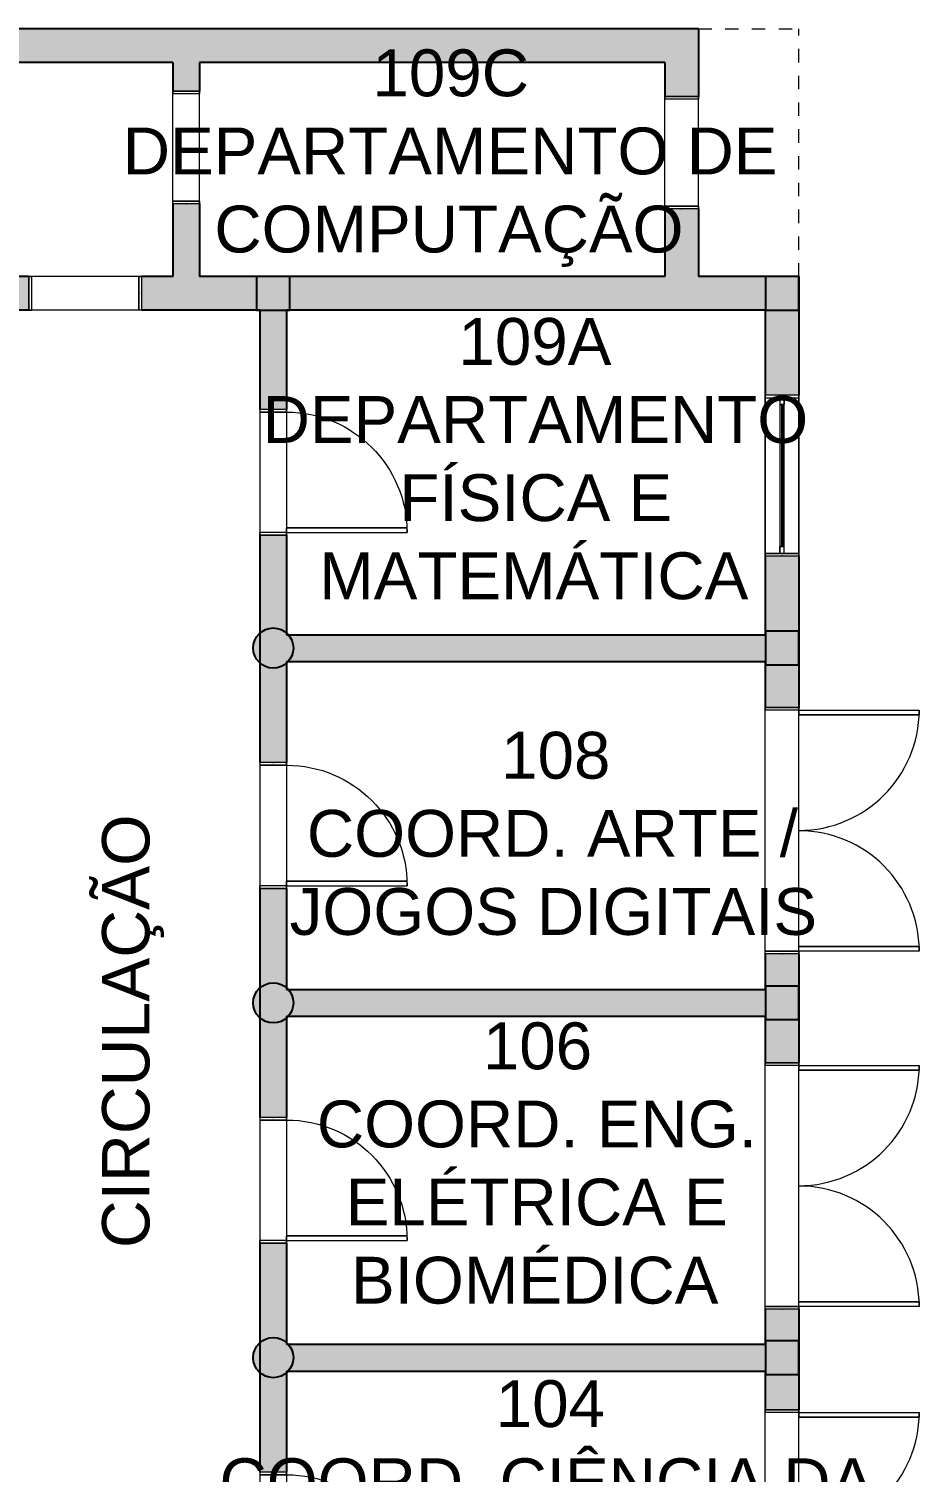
# Model space of a CAD drawing. Header units: metres. Extents: x 512 to 829, y -209 to 245.
# Drawn here: x 654.21 to 660.86, y -84.23 to -73.45 of the extents above; entities that cross this region are included whole.
import ezdxf

# ---------------------------------------------------------------- set-up
doc = ezdxf.new("R2010")
doc.units = ezdxf.units.M
doc.header["$LTSCALE"] = 0.508
doc.set_wipeout_variables(frame=1)
doc.header["$PDSIZE"] = -2
doc.linetypes.add('STYLE_01', pattern=[0.073819, 0.049213, -0.024606])
for name, color, linetype, lineweight in [('AMB-NOVOS', 10, 'Continuous', 15), ('None', 7, 'Continuous', 5), ('NãoImprimir', 7, 'Continuous', 5), ('Peitoris', 2, 'Continuous', 5), ('PONTILHADO', 2, 'STYLE_01', 15), ('Telhado-Princ', 7, 'Continuous', 5), ('TEXTO', 7, 'Continuous', 15)]:
    doc.layers.add(name, color=color, linetype=linetype, lineweight=lineweight)
doc.styles.add('Arial', font='arial.ttf')

# ---------------------------------------------------------------- blocks, each defined once
blk = doc.blocks.new('Grupo-5693')
at = {"layer": 'None', "color": 7, "linetype": 'Continuous', "lineweight": 5}
for p, q in [((-0.42, 0.125), (-0.42, -0.125)), ((0.42, 0.125), (0.42, -0.125))]:
    blk.add_line(p, q, dxfattribs=at)
blk = doc.blocks.new('Grupo-5694')
at = {"layer": 'None', "color": 7, "linetype": 'Continuous', "lineweight": 5}
for points in [[(-0.42, 0.125), (-0.4, 0.125), (-0.4, -0.125), (-0.42, -0.125)], [(0.4, 0.125), (0.42, 0.125), (0.42, -0.125), (0.4, -0.125)]]:
    blk.add_lwpolyline(points, close=True, dxfattribs=at)
blk = doc.blocks.new('Grupo-5695')
at = {"layer": 'None', "color": 7, "linetype": 'Continuous', "lineweight": 5}
for p, q in [((-0.42, 0.125), (-0.4, 0.125)), ((-0.4, 0.125), (-0.4, -0.125)), ((0.42, 0.125), (0.4, 0.125)), ((0.4, 0.125), (0.4, -0.125)), ((-0.42, -0.125), (-0.4, -0.125)), ((0.42, -0.125), (0.4, -0.125))]:
    blk.add_line(p, q, dxfattribs=at)
at = {"layer": 'None', "color": 7}
for name in ['Grupo-5693', 'Grupo-5694']:
    blk.add_blockref(name, (0, 0), dxfattribs=at)
blk = doc.blocks.new('Grupo-5696')
at = {"layer": 'None', "color": 7, "linetype": 'Continuous', "lineweight": 5}
for p, q in [((0.42, 0.125), (-0.42, 0.125)), ((0.42, -0.125), (-0.42, -0.125))]:
    blk.add_line(p, q, dxfattribs=at)
blk = doc.blocks.new('Door (2D)-206')
at = {"layer": 'NãoImprimir', "color": 7, "linetype": 'Continuous', "lineweight": 5}
for p in [(-0.42, 0), (0.42, 0)]:
    blk.add_point(p, dxfattribs=at)
at = {"layer": 'None', "color": 7}
blk.add_blockref('Grupo-5695', (0, 0), dxfattribs=at)
at = {"layer": 'Telhado-Princ', "color": 7}
blk.add_blockref('Grupo-5696', (0, 0), dxfattribs=at)
blk = doc.blocks.new('Grupo-5705')
at = {"layer": 'None', "color": 7, "linetype": 'Continuous', "lineweight": 5}
for p, q in [((-0.47, 0.1), (-0.47, -0.1)), ((0.47, 0.1), (0.47, -0.1))]:
    blk.add_line(p, q, dxfattribs=at)
blk = doc.blocks.new('Grupo-5706')
at = {"layer": 'None', "color": 7, "linetype": 'Continuous', "lineweight": 5}
for points in [[(-0.47, 0.1), (-0.45, 0.1), (-0.45, -0.1), (-0.47, -0.1)], [(0.45, 0.1), (0.47, 0.1), (0.47, -0.1), (0.45, -0.1)]]:
    blk.add_lwpolyline(points, close=True, dxfattribs=at)
blk = doc.blocks.new('Grupo-5707')
at = {"layer": 'None', "color": 7, "linetype": 'Continuous', "lineweight": 5}
for p, q in [((-0.47, 0.1), (-0.45, 0.1)), ((-0.45, 0.1), (-0.45, -0.1)), ((0.47, 0.1), (0.45, 0.1)), ((0.45, 0.1), (0.45, -0.1)), ((-0.47, -0.1), (-0.45, -0.1)), ((0.47, -0.1), (0.45, -0.1))]:
    blk.add_line(p, q, dxfattribs=at)
at = {"layer": 'None', "color": 7}
for name in ['Grupo-5705', 'Grupo-5706']:
    blk.add_blockref(name, (0, 0), dxfattribs=at)
blk = doc.blocks.new('Grupo-5708')
at = {"layer": 'None', "color": 7, "linetype": 'Continuous', "lineweight": 5}
blk.add_arc((-0.45, 0.1), 0.9, 0, 90, dxfattribs=at)
blk = doc.blocks.new('Grupo-5709')
at = {"layer": 'None', "color": 7, "linetype": 'Continuous', "lineweight": 5}
blk.add_lwpolyline([(-0.45, 0.1), (-0.45, 1), (-0.415, 1), (-0.415, 0.1)], close=True, dxfattribs=at)
blk = doc.blocks.new('Grupo-5710')
at = {"layer": 'None', "color": 7, "linetype": 'Continuous', "lineweight": 5}
for p, q in [((-0.45, 0.1), (-0.45, 1)), ((-0.45, 1), (-0.415, 1)), ((-0.415, 0.1), (-0.415, 1)), ((-0.45, 0.1), (-0.415, 0.1))]:
    blk.add_line(p, q, dxfattribs=at)
at = {"layer": 'None', "color": 7}
blk.add_blockref('Grupo-5709', (0, 0), dxfattribs=at)
blk = doc.blocks.new('Grupo-5711')
at = {"layer": 'Peitoris', "color": 7}
blk.add_blockref('Grupo-5710', (0, 0), dxfattribs=at)
blk = doc.blocks.new('Grupo-5712')
at = {"layer": 'None', "color": 7, "linetype": 'Continuous', "lineweight": 5}
for p, q in [((0.47, 0.1), (-0.47, 0.1)), ((0.47, -0.1), (-0.47, -0.1))]:
    blk.add_line(p, q, dxfattribs=at)
blk = doc.blocks.new('Door (2D)-208')
at = {"layer": 'NãoImprimir', "color": 7, "linetype": 'Continuous', "lineweight": 5}
for p in [(-0.47, 0), (0.47, 0)]:
    blk.add_point(p, dxfattribs=at)
at = {"layer": 'None', "color": 7}
for name in ['Grupo-5711', 'Grupo-5707']:
    blk.add_blockref(name, (0, 0), dxfattribs=at)
at = {"layer": 'Peitoris', "color": 7}
blk.add_blockref('Grupo-5708', (0, 0), dxfattribs=at)
at = {"layer": 'Telhado-Princ', "color": 7}
blk.add_blockref('Grupo-5712', (0, 0), dxfattribs=at)
blk = doc.blocks.new('Grupo-5713')
at = {"layer": 'None', "color": 7, "linetype": 'Continuous', "lineweight": 5}
for p, q in [((-0.47, 0.1), (-0.47, -0.1)), ((0.47, 0.1), (0.47, -0.1))]:
    blk.add_line(p, q, dxfattribs=at)
blk = doc.blocks.new('Grupo-5714')
at = {"layer": 'None', "color": 7, "linetype": 'Continuous', "lineweight": 5}
for points in [[(-0.47, 0.1), (-0.45, 0.1), (-0.45, -0.1), (-0.47, -0.1)], [(0.45, 0.1), (0.47, 0.1), (0.47, -0.1), (0.45, -0.1)]]:
    blk.add_lwpolyline(points, close=True, dxfattribs=at)
blk = doc.blocks.new('Grupo-5715')
at = {"layer": 'None', "color": 7, "linetype": 'Continuous', "lineweight": 5}
for p, q in [((-0.47, 0.1), (-0.45, 0.1)), ((-0.45, 0.1), (-0.45, -0.1)), ((0.47, 0.1), (0.45, 0.1)), ((0.45, 0.1), (0.45, -0.1)), ((-0.47, -0.1), (-0.45, -0.1)), ((0.47, -0.1), (0.45, -0.1))]:
    blk.add_line(p, q, dxfattribs=at)
at = {"layer": 'None', "color": 7}
for name in ['Grupo-5713', 'Grupo-5714']:
    blk.add_blockref(name, (0, 0), dxfattribs=at)
blk = doc.blocks.new('Grupo-5716')
at = {"layer": 'None', "color": 7, "linetype": 'Continuous', "lineweight": 5}
blk.add_arc((-0.45, 0.1), 0.9, 0, 90, dxfattribs=at)
blk = doc.blocks.new('Grupo-5717')
at = {"layer": 'None', "color": 7, "linetype": 'Continuous', "lineweight": 5}
blk.add_lwpolyline([(-0.45, 0.1), (-0.45, 1), (-0.415, 1), (-0.415, 0.1)], close=True, dxfattribs=at)
blk = doc.blocks.new('Grupo-5718')
at = {"layer": 'None', "color": 7, "linetype": 'Continuous', "lineweight": 5}
for p, q in [((-0.45, 0.1), (-0.45, 1)), ((-0.45, 1), (-0.415, 1)), ((-0.415, 0.1), (-0.415, 1)), ((-0.45, 0.1), (-0.415, 0.1))]:
    blk.add_line(p, q, dxfattribs=at)
at = {"layer": 'None', "color": 7}
blk.add_blockref('Grupo-5717', (0, 0), dxfattribs=at)
blk = doc.blocks.new('Grupo-5719')
at = {"layer": 'Peitoris', "color": 7}
blk.add_blockref('Grupo-5718', (0, 0), dxfattribs=at)
blk = doc.blocks.new('Grupo-5720')
at = {"layer": 'None', "color": 7, "linetype": 'Continuous', "lineweight": 5}
for p, q in [((0.47, 0.1), (-0.47, 0.1)), ((0.47, -0.1), (-0.47, -0.1))]:
    blk.add_line(p, q, dxfattribs=at)
blk = doc.blocks.new('Door (2D)-209')
at = {"layer": 'NãoImprimir', "color": 7, "linetype": 'Continuous', "lineweight": 5}
for p in [(-0.47, 0), (0.47, 0)]:
    blk.add_point(p, dxfattribs=at)
at = {"layer": 'None', "color": 7}
for name in ['Grupo-5719', 'Grupo-5715']:
    blk.add_blockref(name, (0, 0), dxfattribs=at)
at = {"layer": 'Peitoris', "color": 7}
blk.add_blockref('Grupo-5716', (0, 0), dxfattribs=at)
at = {"layer": 'Telhado-Princ', "color": 7}
blk.add_blockref('Grupo-5720', (0, 0), dxfattribs=at)
blk = doc.blocks.new('Grupo-5721')
at = {"layer": 'None', "color": 7, "linetype": 'Continuous', "lineweight": 5}
for p, q in [((-0.47, 0.1), (-0.47, -0.1)), ((0.47, 0.1), (0.47, -0.1))]:
    blk.add_line(p, q, dxfattribs=at)
blk = doc.blocks.new('Grupo-5722')
at = {"layer": 'None', "color": 7, "linetype": 'Continuous', "lineweight": 5}
for points in [[(-0.47, 0.1), (-0.45, 0.1), (-0.45, -0.1), (-0.47, -0.1)], [(0.45, 0.1), (0.47, 0.1), (0.47, -0.1), (0.45, -0.1)]]:
    blk.add_lwpolyline(points, close=True, dxfattribs=at)
blk = doc.blocks.new('Grupo-5723')
at = {"layer": 'None', "color": 7, "linetype": 'Continuous', "lineweight": 5}
for p, q in [((-0.47, 0.1), (-0.45, 0.1)), ((-0.45, 0.1), (-0.45, -0.1)), ((0.47, 0.1), (0.45, 0.1)), ((0.45, 0.1), (0.45, -0.1)), ((-0.47, -0.1), (-0.45, -0.1)), ((0.47, -0.1), (0.45, -0.1))]:
    blk.add_line(p, q, dxfattribs=at)
at = {"layer": 'None', "color": 7}
for name in ['Grupo-5721', 'Grupo-5722']:
    blk.add_blockref(name, (0, 0), dxfattribs=at)
blk = doc.blocks.new('Grupo-5724')
at = {"layer": 'None', "color": 7, "linetype": 'Continuous', "lineweight": 5}
blk.add_arc((-0.45, 0.1), 0.9, 0, 90, dxfattribs=at)
blk = doc.blocks.new('Grupo-5725')
at = {"layer": 'None', "color": 7, "linetype": 'Continuous', "lineweight": 5}
blk.add_lwpolyline([(-0.45, 0.1), (-0.45, 1), (-0.415, 1), (-0.415, 0.1)], close=True, dxfattribs=at)
blk = doc.blocks.new('Grupo-5726')
at = {"layer": 'None', "color": 7, "linetype": 'Continuous', "lineweight": 5}
for p, q in [((-0.45, 0.1), (-0.45, 1)), ((-0.45, 1), (-0.415, 1)), ((-0.415, 0.1), (-0.415, 1)), ((-0.45, 0.1), (-0.415, 0.1))]:
    blk.add_line(p, q, dxfattribs=at)
at = {"layer": 'None', "color": 7}
blk.add_blockref('Grupo-5725', (0, 0), dxfattribs=at)
blk = doc.blocks.new('Grupo-5727')
at = {"layer": 'Peitoris', "color": 7}
blk.add_blockref('Grupo-5726', (0, 0), dxfattribs=at)
blk = doc.blocks.new('Grupo-5728')
at = {"layer": 'None', "color": 7, "linetype": 'Continuous', "lineweight": 5}
for p, q in [((0.47, 0.1), (-0.47, 0.1)), ((0.47, -0.1), (-0.47, -0.1))]:
    blk.add_line(p, q, dxfattribs=at)
blk = doc.blocks.new('Door (2D)-210')
at = {"layer": 'NãoImprimir', "color": 7, "linetype": 'Continuous', "lineweight": 5}
for p in [(-0.47, 0), (0.47, 0)]:
    blk.add_point(p, dxfattribs=at)
at = {"layer": 'None', "color": 7}
for name in ['Grupo-5727', 'Grupo-5723']:
    blk.add_blockref(name, (0, 0), dxfattribs=at)
at = {"layer": 'Peitoris', "color": 7}
blk.add_blockref('Grupo-5724', (0, 0), dxfattribs=at)
at = {"layer": 'Telhado-Princ', "color": 7}
blk.add_blockref('Grupo-5728', (0, 0), dxfattribs=at)
blk = doc.blocks.new('Grupo-5737')
at = {"layer": 'None', "color": 7, "linetype": 'Continuous', "lineweight": 5}
for p, q in [((-0.47, 0.1), (-0.47, -0.1)), ((0.47, 0.1), (0.47, -0.1))]:
    blk.add_line(p, q, dxfattribs=at)
blk = doc.blocks.new('Grupo-5738')
at = {"layer": 'None', "color": 7, "linetype": 'Continuous', "lineweight": 5}
for points in [[(-0.47, 0.1), (-0.45, 0.1), (-0.45, -0.1), (-0.47, -0.1)], [(0.45, 0.1), (0.47, 0.1), (0.47, -0.1), (0.45, -0.1)]]:
    blk.add_lwpolyline(points, close=True, dxfattribs=at)
blk = doc.blocks.new('Grupo-5739')
at = {"layer": 'None', "color": 7, "linetype": 'Continuous', "lineweight": 5}
for p, q in [((-0.47, 0.1), (-0.45, 0.1)), ((-0.45, 0.1), (-0.45, -0.1)), ((0.47, 0.1), (0.45, 0.1)), ((0.45, 0.1), (0.45, -0.1)), ((-0.47, -0.1), (-0.45, -0.1)), ((0.47, -0.1), (0.45, -0.1))]:
    blk.add_line(p, q, dxfattribs=at)
at = {"layer": 'None', "color": 7}
for name in ['Grupo-5737', 'Grupo-5738']:
    blk.add_blockref(name, (0, 0), dxfattribs=at)
blk = doc.blocks.new('Grupo-5740')
at = {"layer": 'None', "color": 7, "linetype": 'Continuous', "lineweight": 5}
blk.add_arc((-0.45, 0.1), 0.9, 0, 90, dxfattribs=at)
blk = doc.blocks.new('Grupo-5741')
at = {"layer": 'None', "color": 7, "linetype": 'Continuous', "lineweight": 5}
blk.add_lwpolyline([(-0.45, 0.1), (-0.45, 1), (-0.415, 1), (-0.415, 0.1)], close=True, dxfattribs=at)
blk = doc.blocks.new('Grupo-5742')
at = {"layer": 'None', "color": 7, "linetype": 'Continuous', "lineweight": 5}
for p, q in [((-0.45, 0.1), (-0.45, 1)), ((-0.45, 1), (-0.415, 1)), ((-0.415, 0.1), (-0.415, 1)), ((-0.45, 0.1), (-0.415, 0.1))]:
    blk.add_line(p, q, dxfattribs=at)
at = {"layer": 'None', "color": 7}
blk.add_blockref('Grupo-5741', (0, 0), dxfattribs=at)
blk = doc.blocks.new('Grupo-5743')
at = {"layer": 'Peitoris', "color": 7}
blk.add_blockref('Grupo-5742', (0, 0), dxfattribs=at)
blk = doc.blocks.new('Grupo-5744')
at = {"layer": 'None', "color": 7, "linetype": 'Continuous', "lineweight": 5}
for p, q in [((0.47, 0.1), (-0.47, 0.1)), ((0.47, -0.1), (-0.47, -0.1))]:
    blk.add_line(p, q, dxfattribs=at)
blk = doc.blocks.new('Door (2D)-212')
at = {"layer": 'NãoImprimir', "color": 7, "linetype": 'Continuous', "lineweight": 5}
for p in [(-0.47, 0), (0.47, 0)]:
    blk.add_point(p, dxfattribs=at)
at = {"layer": 'None', "color": 7}
for name in ['Grupo-5743', 'Grupo-5739']:
    blk.add_blockref(name, (0, 0), dxfattribs=at)
at = {"layer": 'Peitoris', "color": 7}
blk.add_blockref('Grupo-5740', (0, 0), dxfattribs=at)
at = {"layer": 'Telhado-Princ', "color": 7}
blk.add_blockref('Grupo-5744', (0, 0), dxfattribs=at)
blk = doc.blocks.new('Grupo-5993')
at = {"layer": 'None', "color": 7, "linetype": 'Continuous', "lineweight": 5}
for p, q in [((-0.92, 0.125), (-0.92, -0.125)), ((0.92, 0.125), (0.92, -0.125))]:
    blk.add_line(p, q, dxfattribs=at)
blk = doc.blocks.new('Grupo-5994')
at = {"layer": 'None', "color": 7, "linetype": 'Continuous', "lineweight": 5}
for points in [[(-0.92, 0.125), (-0.9, 0.125), (-0.9, -0.125), (-0.92, -0.125)], [(0.9, 0.125), (0.92, 0.125), (0.92, -0.125), (0.9, -0.125)]]:
    blk.add_lwpolyline(points, close=True, dxfattribs=at)
blk = doc.blocks.new('Grupo-5995')
at = {"layer": 'None', "color": 7, "linetype": 'Continuous', "lineweight": 5}
for p, q in [((-0.92, 0.125), (-0.9, 0.125)), ((-0.9, 0.125), (-0.9, -0.125)), ((0.92, 0.125), (0.9, 0.125)), ((0.9, 0.125), (0.9, -0.125)), ((-0.92, -0.125), (-0.9, -0.125)), ((0.92, -0.125), (0.9, -0.125))]:
    blk.add_line(p, q, dxfattribs=at)
at = {"layer": 'None', "color": 7}
for name in ['Grupo-5993', 'Grupo-5994']:
    blk.add_blockref(name, (0, 0), dxfattribs=at)
blk = doc.blocks.new('Grupo-5996')
at = {"layer": 'None', "color": 7, "linetype": 'Continuous', "lineweight": 5}
blk.add_arc((-0.9, 0.125), 0.899, 0, 90, dxfattribs=at)
blk = doc.blocks.new('Grupo-5997')
at = {"layer": 'None', "color": 7, "linetype": 'Continuous', "lineweight": 5}
blk.add_lwpolyline([(-0.9, 0.125), (-0.9, 1.02375), (-0.865, 1.02375), (-0.865, 0.125)], close=True, dxfattribs=at)
blk = doc.blocks.new('Grupo-5998')
at = {"layer": 'None', "color": 7, "linetype": 'Continuous', "lineweight": 5}
for p, q in [((-0.9, 0.125), (-0.9, 1.02375)), ((-0.9, 1.02375), (-0.865, 1.02375)), ((-0.865, 0.125), (-0.865, 1.02375)), ((-0.9, 0.125), (-0.865, 0.125))]:
    blk.add_line(p, q, dxfattribs=at)
at = {"layer": 'None', "color": 7}
blk.add_blockref('Grupo-5997', (0, 0), dxfattribs=at)
blk = doc.blocks.new('Grupo-5999')
at = {"layer": 'Peitoris', "color": 7}
blk.add_blockref('Grupo-5998', (0, 0), dxfattribs=at)
blk = doc.blocks.new('Grupo-6000')
at = {"layer": 'None', "color": 7, "linetype": 'Continuous', "lineweight": 5}
blk.add_arc((0.9, 0.125), 0.899, 90, 180, dxfattribs=at)
blk = doc.blocks.new('Grupo-6001')
at = {"layer": 'None', "color": 7, "linetype": 'Continuous', "lineweight": 5}
blk.add_lwpolyline([(0.9, 1.02375), (0.9, 0.125), (0.865, 0.125), (0.865, 1.02375)], close=True, dxfattribs=at)
blk = doc.blocks.new('Grupo-6002')
at = {"layer": 'None', "color": 7, "linetype": 'Continuous', "lineweight": 5}
for p, q in [((0.865, 1.02375), (0.865, 0.125)), ((0.9, 1.02375), (0.865, 1.02375)), ((0.9, 1.02375), (0.9, 0.125)), ((0.9, 0.125), (0.865, 0.125))]:
    blk.add_line(p, q, dxfattribs=at)
at = {"layer": 'None', "color": 7}
blk.add_blockref('Grupo-6001', (0, 0), dxfattribs=at)
blk = doc.blocks.new('Grupo-6003')
at = {"layer": 'Peitoris', "color": 7}
blk.add_blockref('Grupo-6002', (0, 0), dxfattribs=at)
blk = doc.blocks.new('Grupo-6004')
at = {"layer": 'None', "color": 7, "linetype": 'Continuous', "lineweight": 5}
for p, q in [((0.92, 0.125), (-0.92, 0.125)), ((0.92, -0.125), (-0.92, -0.125))]:
    blk.add_line(p, q, dxfattribs=at)
blk = doc.blocks.new('Door (2D)-226')
at = {"layer": 'NãoImprimir', "color": 7, "linetype": 'Continuous', "lineweight": 5}
for p in [(-0.92, 0), (0.92, 0)]:
    blk.add_point(p, dxfattribs=at)
at = {"layer": 'None', "color": 7}
for name in ['Grupo-5999', 'Grupo-6003', 'Grupo-5995']:
    blk.add_blockref(name, (0, 0), dxfattribs=at)
at = {"layer": 'Peitoris', "color": 7}
for name in ['Grupo-5996', 'Grupo-6000']:
    blk.add_blockref(name, (0, 0), dxfattribs=at)
at = {"layer": 'Telhado-Princ', "color": 7}
blk.add_blockref('Grupo-6004', (0, 0), dxfattribs=at)
blk = doc.blocks.new('Grupo-6005')
at = {"layer": 'None', "color": 7, "linetype": 'Continuous', "lineweight": 5}
for p, q in [((-0.92, 0.125), (-0.92, -0.125)), ((0.92, 0.125), (0.92, -0.125))]:
    blk.add_line(p, q, dxfattribs=at)
blk = doc.blocks.new('Grupo-6006')
at = {"layer": 'None', "color": 7, "linetype": 'Continuous', "lineweight": 5}
for points in [[(-0.92, 0.125), (-0.9, 0.125), (-0.9, -0.125), (-0.92, -0.125)], [(0.9, 0.125), (0.92, 0.125), (0.92, -0.125), (0.9, -0.125)]]:
    blk.add_lwpolyline(points, close=True, dxfattribs=at)
blk = doc.blocks.new('Grupo-6007')
at = {"layer": 'None', "color": 7, "linetype": 'Continuous', "lineweight": 5}
for p, q in [((-0.92, 0.125), (-0.9, 0.125)), ((-0.9, 0.125), (-0.9, -0.125)), ((0.92, 0.125), (0.9, 0.125)), ((0.9, 0.125), (0.9, -0.125)), ((-0.92, -0.125), (-0.9, -0.125)), ((0.92, -0.125), (0.9, -0.125))]:
    blk.add_line(p, q, dxfattribs=at)
at = {"layer": 'None', "color": 7}
for name in ['Grupo-6005', 'Grupo-6006']:
    blk.add_blockref(name, (0, 0), dxfattribs=at)
blk = doc.blocks.new('Grupo-6008')
at = {"layer": 'None', "color": 7, "linetype": 'Continuous', "lineweight": 5}
blk.add_arc((-0.9, 0.125), 0.899, 0, 90, dxfattribs=at)
blk = doc.blocks.new('Grupo-6009')
at = {"layer": 'None', "color": 7, "linetype": 'Continuous', "lineweight": 5}
blk.add_lwpolyline([(-0.9, 0.125), (-0.9, 1.02375), (-0.865, 1.02375), (-0.865, 0.125)], close=True, dxfattribs=at)
blk = doc.blocks.new('Grupo-6010')
at = {"layer": 'None', "color": 7, "linetype": 'Continuous', "lineweight": 5}
for p, q in [((-0.9, 0.125), (-0.9, 1.02375)), ((-0.9, 1.02375), (-0.865, 1.02375)), ((-0.865, 0.125), (-0.865, 1.02375)), ((-0.9, 0.125), (-0.865, 0.125))]:
    blk.add_line(p, q, dxfattribs=at)
at = {"layer": 'None', "color": 7}
blk.add_blockref('Grupo-6009', (0, 0), dxfattribs=at)
blk = doc.blocks.new('Grupo-6011')
at = {"layer": 'Peitoris', "color": 7}
blk.add_blockref('Grupo-6010', (0, 0), dxfattribs=at)
blk = doc.blocks.new('Grupo-6012')
at = {"layer": 'None', "color": 7, "linetype": 'Continuous', "lineweight": 5}
blk.add_arc((0.9, 0.125), 0.899, 90, 180, dxfattribs=at)
blk = doc.blocks.new('Grupo-6013')
at = {"layer": 'None', "color": 7, "linetype": 'Continuous', "lineweight": 5}
blk.add_lwpolyline([(0.9, 1.02375), (0.9, 0.125), (0.865, 0.125), (0.865, 1.02375)], close=True, dxfattribs=at)
blk = doc.blocks.new('Grupo-6014')
at = {"layer": 'None', "color": 7, "linetype": 'Continuous', "lineweight": 5}
for p, q in [((0.865, 1.02375), (0.865, 0.125)), ((0.9, 1.02375), (0.865, 1.02375)), ((0.9, 1.02375), (0.9, 0.125)), ((0.9, 0.125), (0.865, 0.125))]:
    blk.add_line(p, q, dxfattribs=at)
at = {"layer": 'None', "color": 7}
blk.add_blockref('Grupo-6013', (0, 0), dxfattribs=at)
blk = doc.blocks.new('Grupo-6015')
at = {"layer": 'Peitoris', "color": 7}
blk.add_blockref('Grupo-6014', (0, 0), dxfattribs=at)
blk = doc.blocks.new('Grupo-6016')
at = {"layer": 'None', "color": 7, "linetype": 'Continuous', "lineweight": 5}
for p, q in [((0.92, 0.125), (-0.92, 0.125)), ((0.92, -0.125), (-0.92, -0.125))]:
    blk.add_line(p, q, dxfattribs=at)
blk = doc.blocks.new('Door (2D)-227')
at = {"layer": 'NãoImprimir', "color": 7, "linetype": 'Continuous', "lineweight": 5}
for p in [(-0.92, 0), (0.92, 0)]:
    blk.add_point(p, dxfattribs=at)
at = {"layer": 'None', "color": 7}
for name in ['Grupo-6011', 'Grupo-6015', 'Grupo-6007']:
    blk.add_blockref(name, (0, 0), dxfattribs=at)
at = {"layer": 'Peitoris', "color": 7}
for name in ['Grupo-6008', 'Grupo-6012']:
    blk.add_blockref(name, (0, 0), dxfattribs=at)
at = {"layer": 'Telhado-Princ', "color": 7}
blk.add_blockref('Grupo-6016', (0, 0), dxfattribs=at)
blk = doc.blocks.new('Grupo-6017')
at = {"layer": 'None', "color": 7, "linetype": 'Continuous', "lineweight": 5}
for p, q in [((-0.92, 0.125), (-0.92, -0.125)), ((0.92, 0.125), (0.92, -0.125))]:
    blk.add_line(p, q, dxfattribs=at)
blk = doc.blocks.new('Grupo-6018')
at = {"layer": 'None', "color": 7, "linetype": 'Continuous', "lineweight": 5}
for points in [[(-0.92, 0.125), (-0.9, 0.125), (-0.9, -0.125), (-0.92, -0.125)], [(0.9, 0.125), (0.92, 0.125), (0.92, -0.125), (0.9, -0.125)]]:
    blk.add_lwpolyline(points, close=True, dxfattribs=at)
blk = doc.blocks.new('Grupo-6019')
at = {"layer": 'None', "color": 7, "linetype": 'Continuous', "lineweight": 5}
for p, q in [((-0.92, 0.125), (-0.9, 0.125)), ((-0.9, 0.125), (-0.9, -0.125)), ((0.92, 0.125), (0.9, 0.125)), ((0.9, 0.125), (0.9, -0.125)), ((-0.92, -0.125), (-0.9, -0.125)), ((0.92, -0.125), (0.9, -0.125))]:
    blk.add_line(p, q, dxfattribs=at)
at = {"layer": 'None', "color": 7}
for name in ['Grupo-6017', 'Grupo-6018']:
    blk.add_blockref(name, (0, 0), dxfattribs=at)
blk = doc.blocks.new('Grupo-6020')
at = {"layer": 'None', "color": 7, "linetype": 'Continuous', "lineweight": 5}
blk.add_arc((-0.9, 0.125), 0.899, 0, 90, dxfattribs=at)
blk = doc.blocks.new('Grupo-6021')
at = {"layer": 'None', "color": 7, "linetype": 'Continuous', "lineweight": 5}
blk.add_lwpolyline([(-0.9, 0.125), (-0.9, 1.02375), (-0.865, 1.02375), (-0.865, 0.125)], close=True, dxfattribs=at)
blk = doc.blocks.new('Grupo-6022')
at = {"layer": 'None', "color": 7, "linetype": 'Continuous', "lineweight": 5}
for p, q in [((-0.9, 0.125), (-0.9, 1.02375)), ((-0.9, 1.02375), (-0.865, 1.02375)), ((-0.865, 0.125), (-0.865, 1.02375)), ((-0.9, 0.125), (-0.865, 0.125))]:
    blk.add_line(p, q, dxfattribs=at)
at = {"layer": 'None', "color": 7}
blk.add_blockref('Grupo-6021', (0, 0), dxfattribs=at)
blk = doc.blocks.new('Grupo-6023')
at = {"layer": 'Peitoris', "color": 7}
blk.add_blockref('Grupo-6022', (0, 0), dxfattribs=at)
blk = doc.blocks.new('Grupo-6024')
at = {"layer": 'None', "color": 7, "linetype": 'Continuous', "lineweight": 5}
blk.add_arc((0.9, 0.125), 0.899, 90, 180, dxfattribs=at)
blk = doc.blocks.new('Grupo-6025')
at = {"layer": 'None', "color": 7, "linetype": 'Continuous', "lineweight": 5}
blk.add_lwpolyline([(0.9, 1.02375), (0.9, 0.125), (0.865, 0.125), (0.865, 1.02375)], close=True, dxfattribs=at)
blk = doc.blocks.new('Grupo-6026')
at = {"layer": 'None', "color": 7, "linetype": 'Continuous', "lineweight": 5}
for p, q in [((0.865, 1.02375), (0.865, 0.125)), ((0.9, 1.02375), (0.865, 1.02375)), ((0.9, 1.02375), (0.9, 0.125)), ((0.9, 0.125), (0.865, 0.125))]:
    blk.add_line(p, q, dxfattribs=at)
at = {"layer": 'None', "color": 7}
blk.add_blockref('Grupo-6025', (0, 0), dxfattribs=at)
blk = doc.blocks.new('Grupo-6027')
at = {"layer": 'Peitoris', "color": 7}
blk.add_blockref('Grupo-6026', (0, 0), dxfattribs=at)
blk = doc.blocks.new('Grupo-6028')
at = {"layer": 'None', "color": 7, "linetype": 'Continuous', "lineweight": 5}
for p, q in [((0.92, 0.125), (-0.92, 0.125)), ((0.92, -0.125), (-0.92, -0.125))]:
    blk.add_line(p, q, dxfattribs=at)
blk = doc.blocks.new('Door (2D)-228')
at = {"layer": 'NãoImprimir', "color": 7, "linetype": 'Continuous', "lineweight": 5}
for p in [(-0.92, 0), (0.92, 0)]:
    blk.add_point(p, dxfattribs=at)
at = {"layer": 'None', "color": 7}
for name in ['Grupo-6023', 'Grupo-6027', 'Grupo-6019']:
    blk.add_blockref(name, (0, 0), dxfattribs=at)
at = {"layer": 'Peitoris', "color": 7}
for name in ['Grupo-6020', 'Grupo-6024']:
    blk.add_blockref(name, (0, 0), dxfattribs=at)
at = {"layer": 'Telhado-Princ', "color": 7}
blk.add_blockref('Grupo-6028', (0, 0), dxfattribs=at)
blk = doc.blocks.new('Grupo-6029')
at = {"layer": 'None', "color": 7, "linetype": 'Continuous', "lineweight": 5}
for points in [[(-0.6, 0.125), (-0.58095, 0.125), (-0.58095, -0.125), (-0.6, -0.125)], [(0.58095, 0.125), (0.6, 0.125), (0.6, -0.125), (0.58095, -0.125)]]:
    blk.add_lwpolyline(points, close=True, dxfattribs=at)
blk = doc.blocks.new('Grupo-6030')
at = {"layer": 'None', "color": 7, "linetype": 'Continuous', "lineweight": 5}
for p, q in [((-0.6, 0.125), (-0.58095, 0.125)), ((-0.58095, 0.125), (-0.58095, -0.125)), ((0.6, 0.125), (0.58095, 0.125)), ((0.58095, 0.125), (0.58095, -0.125)), ((-0.6, -0.125), (-0.58095, -0.125)), ((0.6, -0.125), (0.58095, -0.125))]:
    blk.add_line(p, q, dxfattribs=at)
at = {"layer": 'None', "color": 7}
blk.add_blockref('Grupo-6029', (0, 0), dxfattribs=at)
blk = doc.blocks.new('Grupo-6031')
at = {"layer": 'None', "color": 7, "linetype": 'Continuous', "lineweight": 5}
for p, q in [((-0.581, 0.017), (-0.581, -0.017)), ((0.581, 0.017), (0.581, -0.017))]:
    blk.add_line(p, q, dxfattribs=at)
blk = doc.blocks.new('Grupo-6032')
at = {"layer": 'None', "color": 7, "linetype": 'Continuous', "lineweight": 5}
for points in [[(-0.581, 0.017), (-0.53, 0.017), (-0.53, -0.017), (-0.581, -0.017)], [(0.53, 0.017), (0.581, 0.017), (0.581, -0.017), (0.53, -0.017)]]:
    blk.add_lwpolyline(points, close=True, dxfattribs=at)
blk = doc.blocks.new('Grupo-6033')
at = {"layer": 'None', "color": 7, "linetype": 'Continuous', "lineweight": 5}
for p, q in [((-0.581, 0.017), (-0.53, 0.017)), ((-0.53, 0.017), (-0.53, -0.017)), ((0.581, 0.017), (0.53, 0.017)), ((0.53, 0.017), (0.53, -0.017)), ((-0.581, -0.017), (-0.53, -0.017)), ((0.581, -0.017), (0.53, -0.017))]:
    blk.add_line(p, q, dxfattribs=at)
blk.add_lwpolyline([(-0.53, 0.017), (0.53, 0.017), (0.53, -0.017), (-0.53, -0.017)], close=True, dxfattribs=at)
at = {"layer": 'None', "color": 7}
for name in ['Grupo-6031', 'Grupo-6032']:
    blk.add_blockref(name, (0, 0), dxfattribs=at)
blk = doc.blocks.new('Grupo-6035')
at = {"layer": 'None', "color": 7, "linetype": 'Continuous', "lineweight": 25}
for p, q in [((-0.53015, 0.000635), (0.53015, 0.000635)), ((-0.53015, -0.000635), (0.53015, -0.000635))]:
    blk.add_line(p, q, dxfattribs=at)
blk = doc.blocks.new('Grupo-6036')
at = {"layer": 'None', "color": 7, "linetype": 'Continuous', "lineweight": 20}
for p, q in [((0.6, 0.125), (-0.6, 0.125)), ((0.6, -0.125), (-0.6, -0.125))]:
    blk.add_line(p, q, dxfattribs=at)
blk = doc.blocks.new('Window (2D)-486')
at = {"color": 7, "linetype": 'Continuous', "lineweight": 5}
blk.add_wipeout([(-0.6, 0.125), (0.6, 0.125), (0.6, -0.125), (-0.6, -0.125)], dxfattribs=at).dxf.layer = 'None'
at = {"layer": 'None', "color": 7, "linetype": 'Continuous', "lineweight": 5}
for p, q in [((-0.6, 0.125), (0.6, 0.125)), ((-0.6, -0.125), (0.6, -0.125))]:
    blk.add_line(p, q, dxfattribs=at)
at = {"layer": 'NãoImprimir', "linetype": 'Continuous'}
for p in [(-0.6, 0), (0.6, 0)]:
    blk.add_point(p, dxfattribs=at)
at = {"layer": 'None', "color": 7}
blk.add_blockref('Grupo-6030', (0, 0), dxfattribs=at)
at = {"layer": 'Peitoris'}
for name in ['Grupo-6033', 'Grupo-6035']:
    blk.add_blockref(name, (0, 0), dxfattribs=at)
at = {"layer": 'Telhado-Princ'}
blk.add_blockref('Grupo-6036', (0, 0), dxfattribs=at)
blk = doc.blocks.new('Grupo-6091')
at = {"layer": 'None', "color": 7, "linetype": 'Continuous', "lineweight": 5}
for p, q in [((-0.42, 0.125), (-0.42, -0.125)), ((0.42, 0.125), (0.42, -0.125))]:
    blk.add_line(p, q, dxfattribs=at)
blk = doc.blocks.new('Grupo-6092')
at = {"layer": 'None', "color": 7, "linetype": 'Continuous', "lineweight": 5}
for points in [[(-0.42, 0.125), (-0.4, 0.125), (-0.4, -0.125), (-0.42, -0.125)], [(0.4, 0.125), (0.42, 0.125), (0.42, -0.125), (0.4, -0.125)]]:
    blk.add_lwpolyline(points, close=True, dxfattribs=at)
blk = doc.blocks.new('Grupo-6093')
at = {"layer": 'None', "color": 7, "linetype": 'Continuous', "lineweight": 5}
for p, q in [((-0.42, 0.125), (-0.4, 0.125)), ((-0.4, 0.125), (-0.4, -0.125)), ((0.42, 0.125), (0.4, 0.125)), ((0.4, 0.125), (0.4, -0.125)), ((-0.42, -0.125), (-0.4, -0.125)), ((0.42, -0.125), (0.4, -0.125))]:
    blk.add_line(p, q, dxfattribs=at)
at = {"layer": 'None', "color": 7}
for name in ['Grupo-6091', 'Grupo-6092']:
    blk.add_blockref(name, (0, 0), dxfattribs=at)
blk = doc.blocks.new('Grupo-6094')
at = {"layer": 'None', "color": 7, "linetype": 'Continuous', "lineweight": 5}
for p, q in [((0.42, 0.125), (-0.42, 0.125)), ((0.42, -0.125), (-0.42, -0.125))]:
    blk.add_line(p, q, dxfattribs=at)
blk = doc.blocks.new('Door (2D)-234')
at = {"layer": 'NãoImprimir', "color": 7, "linetype": 'Continuous', "lineweight": 5}
for p in [(-0.42, 0), (0.42, 0)]:
    blk.add_point(p, dxfattribs=at)
at = {"layer": 'None', "color": 7}
blk.add_blockref('Grupo-6093', (0, 0), dxfattribs=at)
at = {"layer": 'Telhado-Princ', "color": 7}
blk.add_blockref('Grupo-6094', (0, 0), dxfattribs=at)
blk = doc.blocks.new('Grupo-6095')
at = {"layer": 'None', "color": 7, "linetype": 'Continuous', "lineweight": 5}
for p, q in [((-0.42, 0.1), (-0.42, -0.1)), ((0.42, 0.1), (0.42, -0.1))]:
    blk.add_line(p, q, dxfattribs=at)
blk = doc.blocks.new('Grupo-6096')
at = {"layer": 'None', "color": 7, "linetype": 'Continuous', "lineweight": 5}
for points in [[(-0.42, 0.1), (-0.4, 0.1), (-0.4, -0.1), (-0.42, -0.1)], [(0.4, 0.1), (0.42, 0.1), (0.42, -0.1), (0.4, -0.1)]]:
    blk.add_lwpolyline(points, close=True, dxfattribs=at)
blk = doc.blocks.new('Grupo-6097')
at = {"layer": 'None', "color": 7, "linetype": 'Continuous', "lineweight": 5}
for p, q in [((-0.42, 0.1), (-0.4, 0.1)), ((-0.4, 0.1), (-0.4, -0.1)), ((0.42, 0.1), (0.4, 0.1)), ((0.4, 0.1), (0.4, -0.1)), ((-0.42, -0.1), (-0.4, -0.1)), ((0.42, -0.1), (0.4, -0.1))]:
    blk.add_line(p, q, dxfattribs=at)
at = {"layer": 'None', "color": 7}
for name in ['Grupo-6095', 'Grupo-6096']:
    blk.add_blockref(name, (0, 0), dxfattribs=at)
blk = doc.blocks.new('Grupo-6098')
at = {"layer": 'None', "color": 7, "linetype": 'Continuous', "lineweight": 5}
for p, q in [((0.42, 0.1), (-0.42, 0.1)), ((0.42, -0.1), (-0.42, -0.1))]:
    blk.add_line(p, q, dxfattribs=at)
blk = doc.blocks.new('Door (2D)-235')
at = {"layer": 'NãoImprimir', "color": 7, "linetype": 'Continuous', "lineweight": 5}
for p in [(-0.42, 0), (0.42, 0)]:
    blk.add_point(p, dxfattribs=at)
at = {"layer": 'None', "color": 7}
blk.add_blockref('Grupo-6097', (0, 0), dxfattribs=at)
at = {"layer": 'Telhado-Princ', "color": 7}
blk.add_blockref('Grupo-6098', (0, 0), dxfattribs=at)
blk = doc.blocks.new('Grupo-6078')
at = {"layer": 'None', "linetype": 'Continuous', "lineweight": 0}
for points in [[(-65.175, 15.387), (-65.175, 15.137), (-64.925, 15.137), (-64.925, 15.387)], [(-55.475, 15.387), (-55.475, 15.137), (-55.225, 15.137), (-55.225, 15.387)]]:
    blk.add_hatch(color=255, dxfattribs=at).paths.add_polyline_path(points)
h = blk.add_hatch(color=255, dxfattribs=at)
edge = h.paths.add_edge_path()
edge.add_arc((-61.25, 15.262), 0.15, 0, 360, ccw=False)
h = blk.add_hatch(color=255, dxfattribs=at)
edge = h.paths.add_edge_path()
edge.add_arc((-59.15, 15.262), 0.15, 0, 360, ccw=False)
at = {"layer": 'None', "color": 7, "linetype": 'Continuous', "lineweight": 25}
for points in [[(-65.175, 15.387), (-65.175, 15.137), (-64.925, 15.137), (-64.925, 15.387)], [(-55.475, 15.387), (-55.475, 15.137), (-55.225, 15.137), (-55.225, 15.387)]]:
    blk.add_lwpolyline(points, close=True, dxfattribs=at)
for centre in [(-61.25, 15.262), (-59.15, 15.262)]:
    blk.add_circle(centre, 0.15, dxfattribs=at)
blk = doc.blocks.new('Grupo-6079')
at = {"layer": 'None', "linetype": 'Continuous', "lineweight": 0}
for points in [[(-65.175, 18.037), (-65.175, 17.787), (-64.925, 17.787), (-64.925, 18.037)], [(-55.475, 18.037), (-55.475, 17.787), (-55.225, 17.787), (-55.225, 18.037)]]:
    blk.add_hatch(color=255, dxfattribs=at).paths.add_polyline_path(points)
h = blk.add_hatch(color=255, dxfattribs=at)
edge = h.paths.add_edge_path()
edge.add_arc((-61.25, 17.912), 0.15, 0, 360, ccw=False)
h = blk.add_hatch(color=255, dxfattribs=at)
edge = h.paths.add_edge_path()
edge.add_arc((-59.15, 17.912), 0.15, 0, 360, ccw=False)
at = {"layer": 'None', "color": 7, "linetype": 'Continuous', "lineweight": 25}
for points in [[(-65.175, 18.037), (-65.175, 17.787), (-64.925, 17.787), (-64.925, 18.037)], [(-55.475, 18.037), (-55.475, 17.787), (-55.225, 17.787), (-55.225, 18.037)]]:
    blk.add_lwpolyline(points, close=True, dxfattribs=at)
for centre in [(-61.25, 17.912), (-59.15, 17.912)]:
    blk.add_circle(centre, 0.15, dxfattribs=at)
blk = doc.blocks.new('Grupo-6080')
at = {"layer": 'None', "linetype": 'Continuous', "lineweight": 0}
h = blk.add_hatch(color=255, dxfattribs=at)
edge = h.paths.add_edge_path()
edge.add_arc((-61.25, 20.562), 0.15, 0, 360, ccw=False)
h = blk.add_hatch(color=255, dxfattribs=at)
edge = h.paths.add_edge_path()
edge.add_arc((-59.15, 20.562), 0.15, 0, 360, ccw=False)
for points in [[(-65.175, 20.687), (-65.175, 20.437), (-64.925, 20.437), (-64.925, 20.687)], [(-55.475, 20.687), (-55.475, 20.437), (-55.225, 20.437), (-55.225, 20.687)]]:
    blk.add_hatch(color=255, dxfattribs=at).paths.add_polyline_path(points)
at = {"layer": 'None', "color": 7, "linetype": 'Continuous', "lineweight": 25}
for points in [[(-65.175, 20.687), (-65.175, 20.437), (-64.925, 20.437), (-64.925, 20.687)], [(-55.475, 20.687), (-55.475, 20.437), (-55.225, 20.437), (-55.225, 20.687)]]:
    blk.add_lwpolyline(points, close=True, dxfattribs=at)
for centre in [(-61.25, 20.562), (-59.15, 20.562)]:
    blk.add_circle(centre, 0.15, dxfattribs=at)
blk = doc.blocks.new('Grupo-6081')
at = {"layer": 'None', "linetype": 'Continuous', "lineweight": 0}
for points in [[(-65.175, 23.337), (-65.175, 23.087), (-64.925, 23.087), (-64.925, 23.337)], [(-61.365, 23.337), (-61.365, 23.087), (-61.115, 23.087), (-61.115, 23.337)], [(-59.275, 23.337), (-59.275, 23.087), (-59.025, 23.087), (-59.025, 23.337)], [(-55.475, 23.337), (-55.475, 23.087), (-55.225, 23.087), (-55.225, 23.337)]]:
    blk.add_hatch(color=255, dxfattribs=at).paths.add_polyline_path(points)
at = {"layer": 'None', "color": 7, "linetype": 'Continuous', "lineweight": 25}
for points in [[(-65.175, 23.337), (-65.175, 23.087), (-64.925, 23.087), (-64.925, 23.337)], [(-61.365, 23.337), (-61.365, 23.087), (-61.115, 23.087), (-61.115, 23.337)], [(-59.275, 23.337), (-59.275, 23.087), (-59.025, 23.087), (-59.025, 23.337)], [(-55.475, 23.337), (-55.475, 23.087), (-55.225, 23.087), (-55.225, 23.337)]]:
    blk.add_lwpolyline(points, close=True, dxfattribs=at)

msp = doc.modelspace()

# ---------------------------------------------------------------- linework, layer by layer
at = {"layer": 'None', "color": 7, "linetype": 'Continuous', "lineweight": 25}
for p, q in [((659.2123, -73.45), (650.0123, -73.45)), ((659.2123, -73.45), (659.2123, -73.955)), ((655.2873, -73.7), (654.0373, -73.7)), ((655.2873, -73.7), (655.2873, -73.9159)), ((658.9623, -73.7), (655.4873, -73.7)), ((655.4873, -73.7), (655.4873, -73.9159)), ((658.9623, -73.7), (658.9623, -73.955)), ((655.2873, -74.7559), (655.2873, -75.3)), ((655.4873, -74.7559), (655.4873, -75.3)), ((658.9623, -74.795), (658.9623, -75.3)), ((659.2123, -74.795), (659.2123, -75.3)), ((654.2124, -75.3), (650.0123, -75.3)), ((655.2873, -75.3), (655.0524, -75.3)), ((658.9623, -75.3), (655.4873, -75.3)), ((659.9623, -75.3), (659.2123, -75.3)), ((659.9623, -75.3), (659.9623, -76.1868)), ((654.2124, -75.55), (650.2623, -75.55)), ((655.9373, -75.55), (655.0524, -75.55)), ((655.9373, -75.55), (655.9373, -76.2925)), ((659.7123, -75.55), (656.1373, -75.55)), ((656.1373, -75.55), (656.1373, -76.2925)), ((659.7123, -75.55), (659.7123, -76.1868)), ((655.9373, -77.2325), (655.9373, -78.93)), ((656.1373, -77.2325), (656.1373, -77.975)), ((659.7123, -77.3868), (659.7123, -77.975)), ((659.9623, -77.3868), (659.9623, -78.5181)), ((656.1373, -77.975), (659.7123, -77.975)), ((656.1373, -78.175), (656.1373, -78.93)), ((656.1373, -78.175), (659.7123, -78.175)), ((659.7123, -78.175), (659.7123, -78.5181)), ((655.9373, -79.87), (655.9373, -81.58)), ((656.1373, -79.87), (656.1373, -80.625)), ((659.7123, -80.3581), (659.7123, -80.625)), ((659.9623, -80.3581), (659.9623, -81.1718)), ((656.1373, -80.625), (659.7123, -80.625)), ((656.1373, -80.825), (656.1373, -81.58)), ((656.1373, -80.825), (659.7123, -80.825)), ((659.7123, -80.825), (659.7123, -81.1718)), ((655.9373, -82.52), (655.9373, -84.23)), ((656.1373, -82.52), (656.1373, -83.275)), ((659.7123, -83.0118), (659.7123, -83.275)), ((659.9623, -83.0118), (659.9623, -83.7643)), ((656.1373, -83.275), (659.7123, -83.275)), ((656.1373, -83.475), (656.1373, -84.23)), ((656.1373, -83.475), (659.7123, -83.475)), ((659.7123, -83.475), (659.7123, -83.7643))]:
    msp.add_line(p, q, dxfattribs=at)
at = {"layer": 'None', "color": 250, "linetype": 'Continuous'}
for points in [[(659.2123, -73.45), (658.9623, -73.7), (650.0123, -73.45), (650.2623, -73.7)], [(658.9623, -73.7), (659.2123, -73.45), (658.9623, -73.955), (659.2123, -73.955)], [(655.2873, -73.7), (655.4873, -73.7), (655.2873, -73.9159), (655.4873, -73.9159)], [(655.2873, -74.7559), (655.4873, -74.7559), (655.2873, -75.3), (655.4873, -75.3)], [(658.9623, -74.795), (659.2123, -74.795), (658.9623, -75.3), (659.2123, -75.3)], [(654.2124, -75.3), (654.2124, -75.55), (650.0123, -75.3), (650.2623, -75.55)], [(659.9623, -75.3), (659.7123, -75.55), (655.0524, -75.3), (655.0524, -75.55)], [(659.7123, -75.55), (659.9623, -75.3), (659.7123, -76.1868), (659.9623, -76.1868)], [(655.9373, -75.55), (656.1373, -75.55), (655.9373, -76.2925), (656.1373, -76.2925)], [(655.9373, -77.2325), (656.1373, -77.2325), (655.9373, -78.93), (656.1373, -78.93)], [(659.7123, -77.3868), (659.9623, -77.3868), (659.7123, -78.5181), (659.9623, -78.5181)], [(656.1373, -78.175), (656.1373, -77.975), (659.7123, -78.175), (659.7123, -77.975)], [(655.9373, -79.87), (656.1373, -79.87), (655.9373, -81.58), (656.1373, -81.58)], [(659.7123, -80.3581), (659.9623, -80.3581), (659.7123, -81.1718), (659.9623, -81.1718)], [(656.1373, -80.825), (656.1373, -80.625), (659.7123, -80.825), (659.7123, -80.625)], [(655.9373, -82.52), (656.1373, -82.52), (655.9373, -84.23), (656.1373, -84.23)], [(659.7123, -83.0118), (659.9623, -83.0118), (659.7123, -83.7643), (659.9623, -83.7643)], [(656.1373, -83.475), (656.1373, -83.275), (659.7123, -83.475), (659.7123, -83.275)]]:
    msp.add_solid(points, dxfattribs=at)
at = {"layer": 'PONTILHADO', "color": 7, "linetype": 'STYLE_01', "lineweight": 15}
for p in [(659.2123, -73.45), (659.9623, -75.3)]:
    msp.add_line(p, (659.9623, -73.45), dxfattribs=at)

# ---------------------------------------------------------------- block references
at = {"layer": 'None', "color": 7, "rotation": 270}
for name, p in [('Door (2D)-235', (655.3873, -74.3359)), ('Door (2D)-234', (659.0873, -74.375)), ('Door (2D)-228', (659.8373, -79.4381)), ('Door (2D)-227', (659.8373, -82.0918)), ('Door (2D)-226', (659.8373, -84.6843))]:
    msp.add_blockref(name, p, dxfattribs=at)
at = {"layer": 'None', "color": 7}
for name, p in [('Grupo-6081', (715.1875, -98.6368)), ('Door (2D)-206', (654.6324, -75.425)), ('Grupo-6080', (715.1875, -98.6368)), ('Grupo-6079', (715.1875, -98.6368)), ('Grupo-6078', (715.1875, -98.6368))]:
    msp.add_blockref(name, p, dxfattribs=at)
at = {"layer": 'None', "color": 7, "xscale": -1, "rotation": 270}
for name, p in [('Door (2D)-212', (656.0373, -76.7625)), ('Door (2D)-208', (656.0373, -79.4)), ('Door (2D)-209', (656.0373, -82.05)), ('Door (2D)-210', (656.0373, -84.7))]:
    msp.add_blockref(name, p, dxfattribs=at)

# ---------------------------------------------------------------- texts
at = {"layer": 'AMB-NOVOS', "linetype": 'Continuous', "lineweight": 0, "char_height": 0.35, "attachment_point": 1}
for s, width, insert in [('\\pi2.77612;{\\fArial|b0|i0|c0|p34;109C\\P\\pi0.91128;DEPARTAMENTO DE \\P\\pi1.59528;COMPUTAÇÃO}', 6.648547, (654.0024, -73.6034)), ('\\pi1.96776;{\\fArial|b0|i0|c0|p34;108\\P\\pi0.51678;COORD. ARTE / \\P\\pi0.38798;JOGOS DIGITAIS}', 4.676578, (655.7719, -78.7004)), ('\\pi1.80672;{\\fArial|b0|i0|c0|p34;106\\P\\pi0.56668;COORD. ENG. \\P\\pi0.78274;ELÉTRICA E \\P\\pi0.82237;BIOMÉDICA}', 4.353547, (655.7963, -80.8709)), ('\\pi2.69355;{\\fArial|b0|i0|c0|p34;104\\P\\pi0.62984;COORD. CIÊNCIA DA \\P\\pi1.10518;COMPUTAÇÃO E \\P\\pi1.08489;SISTEMA DE INF.}', 6.126018, (655.006, -83.5433))]:
    msp.add_mtext_dynamic_manual_height_columns(s, width=width, gutter_width=1, heights=[0], dxfattribs=dict(at, insert=insert))
at = {"layer": 'TEXTO', "color": 7, "insert": (654.7592, -80.9368), "char_height": 0.3537, "attachment_point": 2, "rotation": 90, "line_spacing_factor": 0.96736, "style": 'Arial'}
msp.add_mtext('CIRCULAÇÃO', dxfattribs=at)

# ---------------------------------------------------------------- next in the draw order: block references
at = {"layer": 'None', "color": 7, "xscale": -1, "rotation": 90}
msp.add_blockref('Window (2D)-486', (659.8373, -76.7868), dxfattribs=at)

# ---------------------------------------------------------------- next in the draw order: texts
at = {"layer": 'AMB-NOVOS', "linetype": 'Continuous', "lineweight": 0, "insert": (656.2189, -75.6095), "char_height": 0.35, "attachment_point": 1}
msp.add_mtext_dynamic_manual_height_columns('\\pi1.20202;{\\fArial|b0|i0|c0|p34;109A\\P\\pi-0.26089;DEPARTAMENTO \\P\\pi0.76106;FÍSICA E \\P\\pi0.16181;MATEMÁTICA}', width=3.493439, gutter_width=1, heights=[0], dxfattribs=at)

doc.saveas('drawing.dxf')
